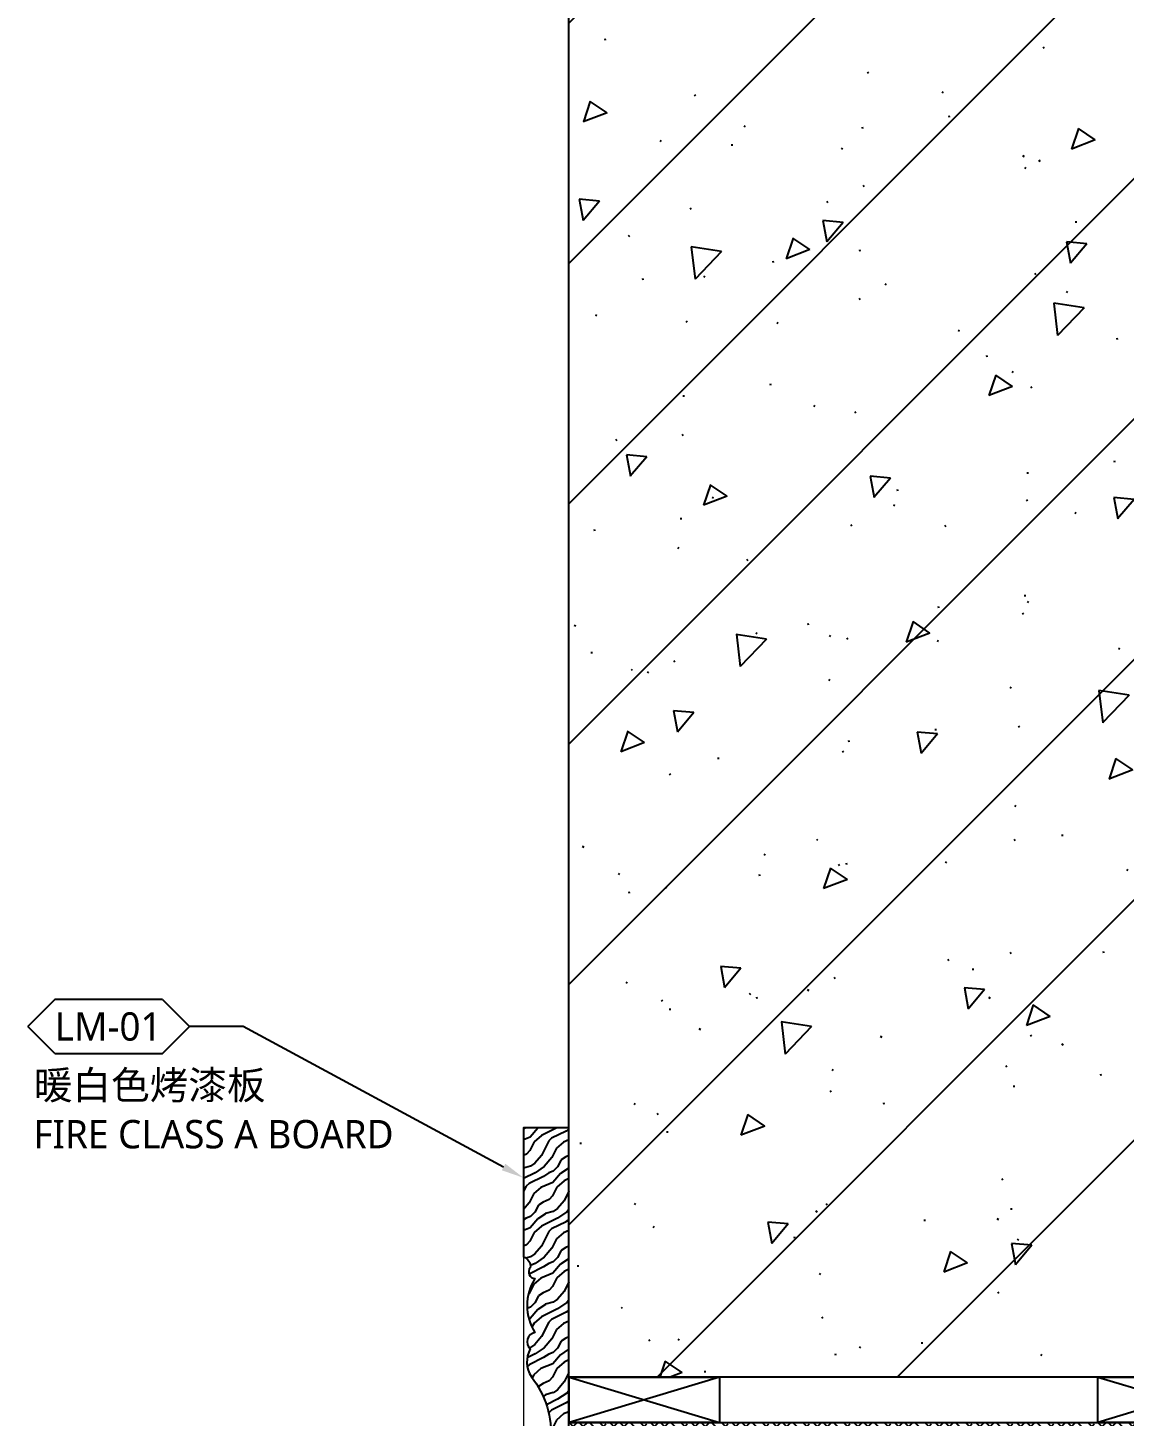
# Model space of a CAD drawing. Header units: millimetres. Extents: x -59920 to -20716, y 18887 to 47087.
# Drawn here: x -33002 to -32518, y 34971 to 35583 of the extents above; entities that cross this region are included whole.
import ezdxf
from ezdxf import colors
from ezdxf.entities.mleader import LeaderData, LeaderLine
from ezdxf.enums import TextEntityAlignment as Align
from ezdxf.math import Vec2, Vec3

# ---------------------------------------------------------------- set-up
doc = ezdxf.new("R2010")
doc.units = ezdxf.units.MM
doc.layers.add('_ACM-A-ANNO-DIMS @ 5', color=1, linetype='Continuous', lineweight=13)
doc.layers.add('_ACM-A-DETL-THIN', color=2, linetype='Continuous', lineweight=13)
for name, color, linetype in [('I-DETL-LW01', 1, 'Continuous'), ('I-DETL-LW02', 2, 'Continuous'), ('I-DETL-LW251', 251, 'Continuous'), ('PE-尺寸标注', 44, 'Continuous'), ('WALL TYPE$0$G-ANNO-NOTE-CH', 7, 'Continuous'), ('WALL TYPE$0$I-SECT-LW03', 3, 'Continuous')]:
    doc.layers.add(name, color=color, linetype=linetype)
doc.styles.add('WALL TYPE$0$Aecom Chinese', font='Microsoft YaHei.ttf')

# ---------------------------------------------------------------- blocks, each defined once
blk = doc.blocks.new('*U22')
h = blk.add_hatch()
h.set_pattern_fill('0-钢筋混凝土001-DOM', color=250, scale=15, pattern_type=2)
h.set_pattern_definition([(45, (-100, -884.6381845826982), (-53.03300858899107, 53.03300858899107), []), (49.99999999999999, (-100, -884.6381845826982), (107.589027390113, -9.412820247389266), [11.25, -123.75]), (355, (-100, -884.6381845826982), (-20.81270004195, 112.8288200550018), [9, -99]), (100.4514, (-91.034248, -885.422585582698), (86.77640725710323, 103.415931309143), [9.5610285, -105.1713168]), (46.18420000000001, (-100, -854.6381845826982), (160.0861572938467, -24.82785214935271), [16.875, -185.625]), (96.6356, (-86.65948825, -856.707180632698), (140.1994058323055, 146.1176806350663), [14.3415432, -157.75695]), (351.1842, (-100, -854.6381845826982), (140.1992917700441, 146.1177901387987), [13.5, -148.5]), (21, (-85, -862.1381845826982), (89.53605781776925, -60.39283359980082), [11.25, -123.75]), (326.0000000000001, (-85, -862.1381845826982), (36.49729978823726, 108.772506757028), [9, -99]), (71.4514, (-77.53866504999999, -867.1709254826983), (126.0333942872235, 48.37957450649286), [9.5610285, -105.1713168]), (37.50000000000001, (-100, -884.6381845826982), (1.8239782975936, 49.93407807469672), [0.75, -97.8, 0.75, -100.5, 0.75, -99.375]), (7.499999999999999, (-100, -884.6381845826982), (39.46043061632229, 59.16175678235403), [0.75, -57.3, 0.75, -95.55, 0.75, -37.875]), (327.5, (-133.45, -884.6381845826982), (80.07336542586135, -3.383230760156963), [0.75, -37.5, 0.75, -117, 0.75, -155.25]), (317.5, (-148.45, -884.6381845826982), (87.47792540135794, 15.01574734984766), [0.75, -48.75, 0.75, -77.69999999999999, 0.75, -110.25])])
h.paths.add_polyline_path([(12030.38563113172, -7843.882921062148), (12330.38563113172, -7843.882921062148), (12330.38563113172, -9344.244736480206), (12030.38563113172, -9344.244736480206)])
blk.add_lwpolyline([(12030.38563113172, -7843.882921062148), (12330.38563113172, -7843.882921062148), (12330.38563113172, -9344.244736480206), (12030.38563113172, -9344.244736480206)], close=True)
blk = doc.blocks.new('海龙_1215174788')
at = {"layer": 'I-DETL-LW01'}
for p, q in [((-54.99961099407665, 0), (54.99961099407665, -30.00060239396589)), ((-54.99961099407665, -30.00060239396589), (54.99961099407665, 0))]:
    blk.add_line(p, q, dxfattribs=at)
blk.add_lwpolyline([(54.99961099407665, -30.00060239396589), (-54.99961099407665, -30.00060239396589), (-54.99961099407665, 0), (54.99961099407665, 0), (54.99961099407665, -30.00060239396589)], close=True, dxfattribs=at)
blk = doc.blocks.new('K_18')
at = {"layer": 'I-DETL-LW01'}
for p, q in [((33.23561780365708, 0), (-33.23561780365708, -20)), ((-33.23561780365708, 0), (33.23561780365708, -20))]:
    blk.add_line(p, q, dxfattribs=at)
blk.add_lwpolyline([(-33.23561780365708, -20), (-33.23561780365708, 0), (33.23561780365708, 0), (33.23561780365708, -20), (-33.23561780365708, -20)], close=True, dxfattribs=at)
blk = doc.blocks.new('K_23')
at = {"layer": 'I-DETL-LW251'}
h = blk.add_hatch(dxfattribs=at)
h.set_pattern_fill('ANSI38', color=250, angle=-180)
h.set_pattern_definition([(224.9999999999999, (39382.28093701071, 12629.77147991466), (2.245064030267287, -2.24506403026729), []), (314.9999999999999, (39382.28093701071, 12629.77147991466), (6.735192090801863, -2.245064030267293), [7.9375, -4.7625])])
h.paths.add_polyline_path([(-49.99961099406937, -205.0415876618026), (-59.99961099406937, -205.0415876618026), (-59.99961099406937, -360.0013131033593), (-49.99961099406937, -360.0013131033593)])
h.paths.add_polyline_path([(-49.99961099406937, -20.00006513127482), (-59.99961099406937, -20.00006513127119), (-59.99961099406937, -205.0415876618026), (-49.99961099406937, -205.0415876618026)])
h = blk.add_hatch(dxfattribs=at)
h.set_pattern_fill('ANSI38', color=250, angle=-270.0000000000001)
h.set_pattern_definition([(134.9999999999999, (39382.28093701071, 12570.7273935948), (-2.24506403026729, -2.245064030267287), []), (224.9999999999999, (39382.28093701071, 12570.7273935948), (-2.245064030267292, -6.735192090801863), [7.9375, -4.7625])])
h.paths.add_polyline_path([(-49.99961099406937, -350.0011861415369), (59.99961099406937, -350.0011861415369), (59.99961099406937, -360.0011861415369), (-49.99961099406937, -360.0011861415369)])
at = {"layer": 'PE-尺寸标注'}
h = blk.add_hatch(dxfattribs=at)
h.set_pattern_fill('木纹面1', color=250, scale=5, angle=-270.0000000000001, style=0, pattern_type=2)
h.set_pattern_definition([(153.43494882, (-140730.9569070329, -13601.31806579485), (1.019987084581358e-09, 19.9999999776412), [4.62136835, -17.7393114]), (130.6012946499999, (-140748.2508732829, -13614.47510514485), (-1.801354211260634e-08, 19.99999998960277), [4.1580665, -88.037378]), (130.6012946499999, (-140768.2508732829, -13604.47510514485), (-1.801354211260634e-08, 19.99999998960277), [4.1580665, -88.037378]), (130.6012946499999, (-140788.2508732829, -13594.47510514485), (1.452602781483031e-08, 19.99999995163994), [4.1580665, -88.037378]), (153.43494882, (-140728.1620350329, -13611.46550179485), (1.019987084581358e-09, 19.9999999776412), [4.2370078, -18.12367195]), (140.1944289099999, (-140731.9517300329, -13609.57065429484), (-7.906845280639833e-10, 20.00000001048198), [2.2404905, -75.862006]), (140.1944289099999, (-140751.9517300329, -13599.57065429484), (-7.906845280639833e-10, 20.00000001048198), [2.2404905, -75.862006]), (140.1944289099999, (-140771.9517300329, -13589.57065429484), (-7.906845280639833e-10, 20.00000001048198), [2.2404905, -75.862006]), (111.8014094899999, (-140733.6729225329, -13608.13632724485), (2.658085606156288e-08, 19.99999999207265), [2.86871215, -50.9829359]), (123.69006753, (-140734.7383354829, -13605.47279484485), (1.246420043933127e-08, 20.00000002516126), [2.521813, -33.53369975]), (153.4349487999999, (-140736.1371856329, -13603.37451959484), (8.001303720482538e-09, 19.9999999776412), [3.3552885, -19.0053909]), (134.9999999999999, (-140739.1382472329, -13601.87398879484), (1.40896279729176e-14, 19.99999996643937), [2.7178182, -53.8507243]), (134.9999999999999, (-140759.1382472329, -13591.87398879484), (1.40896279729176e-14, 19.99999996643937), [2.7178182, -53.8507243]), (111.8014094899999, (-140741.0600348829, -13599.95220114485), (2.658085606156288e-08, 19.99999999207265), [2.19237, -51.65927799999999]), (153.4349487999999, (-140727.6998741829, -13617.94658224485), (8.001303720482538e-09, 19.9999999776412), [7.1895999, -15.1710799]), (140.1944289099999, (-140734.1304478329, -13614.73129539485), (-7.906845280639833e-10, 20.00000001048198), [4.573562, -73.5289349]), (140.1944289099999, (-140754.1304478329, -13604.73129539485), (-7.906845280639833e-10, 20.00000001048198), [4.573562, -73.5289349]), (140.1944289099999, (-140774.1304478329, -13594.73129539485), (-7.906845280639833e-10, 20.00000001048198), [4.573562, -73.5289349]), (123.69006753, (-140737.6439553829, -13611.80337244485), (1.246420043933127e-08, 20.00000002516126), [2.2405595, -33.8149534]), (105.9453958999999, (-140738.8867940829, -13609.93911439485), (1.449476101023982e-06, 19.99999999510854), [3.5624845, -69.23861445]), (123.69006753, (-140739.8654837829, -13606.51370029484), (1.246420043933127e-08, 20.00000002516126), [4.0929665, -31.9625462]), (140.1944289099999, (-140742.1358531329, -13603.10814629485), (-7.906845280639833e-10, 20.00000001048198), [5.197338, -72.905159]), (140.1944289099999, (-140762.1358531329, -13593.10814629485), (-7.906845280639833e-10, 20.00000001048198), [5.197338, -72.905159]), (140.1944288999999, (-140782.1358531329, -13583.10814629485), (2.699973234775094e-09, 20.00000001048198), [5.197338, -72.905159]), (111.8014094899999, (-140746.1285608829, -13599.78088644485), (2.658085606156288e-08, 19.99999999207265), [5.7145015, -48.137147]), (140.1944289099999, (-140735.0903845329, -13619.25132704485), (-7.906845280639833e-10, 20.00000001048198), [5.214066750000001, -72.88842999999999]), (140.1944289099999, (-140755.0903845329, -13609.25132704485), (-7.906845280639833e-10, 20.00000001048198), [5.214066750000001, -72.88842999999999]), (140.1944289099999, (-140775.0903845329, -13599.25132704485), (-7.906845280639833e-10, 20.00000001048198), [5.214066750000001, -72.88842999999999]), (123.69006753, (-140739.0959415329, -13615.91336284485), (1.246420043933127e-08, 20.00000002516126), [4.838075, -31.21743775]), (116.5650511799999, (-140741.7796227329, -13611.88784114485), (-1.019961125771446e-09, 19.9999999776412), [7.985959999999997, -81.45675899999996]), (116.5650511799999, (-140761.7796227329, -13601.88784114485), (-1.019961125771446e-09, 19.9999999776412), [7.985959999999997, -81.45675899999996]), (130.6012946499999, (-140745.3510710329, -13604.74496004485), (-1.801354211260634e-08, 19.99999998960277), [4.319301400000001, -87.87614315]), (130.6012946499999, (-140765.3510710329, -13594.74496004485), (-1.801354211260634e-08, 19.99999998960277), [4.319301400000001, -87.87614315]), (130.6012946499999, (-140785.3510710329, -13584.74496204485), (-1.801354211260634e-08, 19.99999998960277), [4.319301400000001, -87.87614315]), (123.69006753, (-140741.8742600829, -13617.91663754485), (1.246420043933127e-08, 20.00000002516126), [2.73579165, -33.31972211]), (116.5650512, (-140743.3918042329, -13615.64032129484), (-8.001275541226578e-09, 19.9999999776412), [7.1580762, -82.28464299999999]), (116.5650512, (-140763.3918042329, -13605.64032129484), (8.144144213551995e-08, 20.00000002236256), [7.1580762, -82.28464299999999]), (130.6012946499999, (-140746.5929930329, -13609.23794329485), (-1.801354211260634e-08, 19.99999998960277), [1.700823, -90.49462155]), (130.6012946499999, (-140766.5929930329, -13599.23794329485), (-1.801354211260634e-08, 19.99999998960277), [1.700823, -90.49462155]), (130.6012946499999, (-140786.5929930329, -13589.23794354485), (-1.801354211260634e-08, 19.99999998960277), [1.700823, -90.49462155])])
edge = h.paths.add_edge_path()
edge.add_line((-64.99929409782635, -20.00000415857539), (59.99961099406937, -20.00076633012395))
edge.add_line((59.99961099406937, -20.00076633012395), (59.99961099406937, -20.00071889169521))
edge.add_line((59.99961099406937, -20.00071889169521), (79.99961099406937, -20.00071889169521))
edge.add_line((79.99961099406937, -20.00071889169521), (79.99961099406937, -0.0003475956036709249))
edge.add_line((79.99961099406937, -0.0003475956036709249), (22.99266950390302, 0))
edge.add_arc((18.90004016370596, 1.191914957460124), 4.262660692813703, 260.8860795513985, 343.76261671660507, ccw=False)
edge.add_arc((16.33341725330067, -5.19172697269249), 2.882226526264948, 48.9864228318743, 176.7599828102842)
edge.add_arc((1.533748628949289, -24.25924164853049), 22.62618195593916, 58.20282594837643, 121.7946807328175)
edge.add_arc((-14.43534059264933, -5.697305995157547), 4.102787472596424, 9.384517183733337, 139.2342967435761)
edge.add_arc((-23.32189807837483, -13.27361302254209), 11.77156623235295, 60.5974443880997, 123.6714147726792)
edge.add_arc((-55.10303494558096, 28.82980278526977), 41.00637843885687, 265.8404237483068, 308.01522969566713, ccw=False)
edge.add_arc((-60.96015037058883, -13.1506755273813), 3.079146203876887, 20.57501200559602, 178.5813449604336)
edge.add_line((-64.03835276034079, -13.07444303709781), (-66.42360665739398, -13.07419584452873))
edge.add_arc((-70.88955782196331, -11.40831567202333), 4.766537165853721, 280.7645598544666, 339.54357924384215, ccw=False)
edge.add_line((-69.99929409782635, -16.09097592608305), (-69.99929409782635, -29.99997367143988))
edge.add_line((-69.99929409782635, -29.99997367143988), (-64.99929409782635, -29.99997367143988))
edge.add_line((-64.99929409782635, -29.99997367143988), (-64.99929409782635, -19.99997367143988))
h = blk.add_hatch(dxfattribs=at)
h.set_pattern_fill('木纹面1', color=250, scale=5, angle=-270.0000000000001, style=0, pattern_type=2)
h.set_pattern_definition([(153.43494882, (39381.41441451071, 12647.70474116466), (1.01998432603116e-09, 19.9999999776412), [4.62136835, -17.7393114]), (130.6012946499999, (39364.12044826074, 12634.54770181465), (-1.801354487115654e-08, 19.99999998960277), [4.1580665, -88.037378]), (130.6012946499999, (39344.12044826074, 12644.54770181465), (-1.801354487115654e-08, 19.99999998960277), [4.1580665, -88.037378]), (130.6012946499999, (39324.12044826074, 12654.54770181465), (1.452602505628012e-08, 19.99999995163994), [4.1580665, -88.037378]), (153.43494882, (39384.20928651071, 12637.55730516466), (1.01998432603116e-09, 19.9999999776412), [4.2370078, -18.12367195]), (140.1944289099999, (39380.41959151073, 12639.45215266468), (-7.90687286614186e-10, 20.00000001048198), [2.2404905, -75.862006]), (140.1944289099999, (39360.41959151073, 12649.45215266468), (-7.90687286614186e-10, 20.00000001048198), [2.2404905, -75.862006]), (140.1944289099999, (39340.41959151073, 12659.45215266468), (-7.90687286614186e-10, 20.00000001048198), [2.2404905, -75.862006]), (111.8014094899999, (39378.69839901073, 12640.88647971468), (2.658085330301268e-08, 19.99999999207265), [2.86871215, -50.9829359]), (123.6900675299999, (39377.63298606072, 12643.55001211466), (1.246419768078106e-08, 20.00000002516126), [2.521813, -33.53369975]), (153.4349487999999, (39376.23413591072, 12645.64828736466), (8.001300961932341e-09, 19.9999999776412), [3.355288499999994, -19.00539089999995]), (134.9999999999999, (39373.23307431073, 12647.14881816468), (1.133107777628205e-14, 19.99999996643937), [2.7178182, -53.8507243]), (134.9999999999999, (39353.23307431073, 12657.14881816468), (1.133107777628205e-14, 19.99999996643937), [2.7178182, -53.8507243]), (111.8014094899999, (39371.31128666073, 12649.07060581466), (2.658085330301268e-08, 19.99999999207265), [2.19237, -51.65927799999999]), (153.4349487999999, (39384.67144736071, 12631.07622471466), (8.001300961932341e-09, 19.9999999776412), [7.189599899999988, -15.17107989999997]), (140.1944289099999, (39378.24087371072, 12634.29151156466), (-7.90687286614186e-10, 20.00000001048198), [4.573562, -73.5289349]), (140.1944289099999, (39358.24087371072, 12644.29151156466), (-7.90687286614186e-10, 20.00000001048198), [4.573562, -73.5289349]), (140.1944289099999, (39338.24087371072, 12654.29151156466), (-7.90687286614186e-10, 20.00000001048198), [4.573562, -73.5289349]), (123.6900675299999, (39374.72736616072, 12637.21943451467), (1.246419768078106e-08, 20.00000002516126), [2.2405595, -33.8149534]), (105.9453958999999, (39373.48452746071, 12639.08369256466), (1.449476098265431e-06, 19.99999999510854), [3.5624845, -69.23861445]), (123.6900675299999, (39372.50583776072, 12642.50910666465), (1.246419768078106e-08, 20.00000002516126), [4.0929665, -31.9625462]), (140.1944289099999, (39370.23546841071, 12645.91466066465), (-7.90687286614186e-10, 20.00000001048198), [5.197338, -72.905159]), (140.1944289099999, (39350.23546841071, 12655.91466066465), (-7.90687286614186e-10, 20.00000001048198), [5.197338, -72.905159]), (140.1944288999999, (39330.23546841071, 12665.91466066465), (2.699970476224892e-09, 20.00000001048198), [5.197338, -72.905159]), (111.8014094899999, (39366.24276066071, 12649.24192051467), (2.658085330301268e-08, 19.99999999207265), [5.7145015, -48.137147]), (140.1944289099999, (39377.28093701071, 12629.77147991466), (-7.90687286614186e-10, 20.00000001048198), [5.214066750000001, -72.88842999999999]), (140.1944289099999, (39357.28093701071, 12639.77147991466), (-7.90687286614186e-10, 20.00000001048198), [5.214066750000001, -72.88842999999999]), (140.1944289099999, (39337.28093701071, 12649.77147991466), (-7.90687286614186e-10, 20.00000001048198), [5.214066750000001, -72.88842999999999]), (123.6900675299999, (39373.27538001072, 12633.10944411467), (1.246419768078106e-08, 20.00000002516126), [4.838075, -31.21743775]), (116.5650511799999, (39370.59169881072, 12637.13496581468), (-1.019963884321644e-09, 19.9999999776412), [7.985959999999984, -81.45675899999976]), (116.5650511799999, (39350.59169881072, 12647.13496581468), (-1.019963884321644e-09, 19.9999999776412), [7.985959999999984, -81.45675899999976]), (130.6012946499999, (39367.02025051072, 12644.27784691469), (-1.801354487115654e-08, 19.99999998960277), [4.319301400000001, -87.87614315]), (130.6012946499999, (39347.02025051072, 12654.27784691469), (-1.801354487115654e-08, 19.99999998960277), [4.319301400000001, -87.87614315]), (130.6012946499999, (39327.02025051072, 12664.27784491467), (-1.801354487115654e-08, 19.99999998960277), [4.319301400000001, -87.87614315]), (123.6900675299999, (39370.49706146074, 12631.10616941468), (1.246419768078106e-08, 20.00000002516126), [2.73579165, -33.31972211]), (116.5650511999999, (39368.97951731074, 12633.38248566465), (-8.001278299776775e-09, 19.9999999776412), [7.158076199999985, -82.28464299999975]), (116.5650511999999, (39348.97951731074, 12643.38248566465), (8.144143937696974e-08, 20.00000002236256), [7.158076199999985, -82.28464299999975]), (130.6012946499999, (39365.77832851073, 12639.78486366468), (-1.801354487115654e-08, 19.99999998960277), [1.700823, -90.49462155]), (130.6012946499999, (39345.77832851073, 12649.78486366468), (-1.801354487115654e-08, 19.99999998960277), [1.700823, -90.49462155]), (130.6012946499999, (39325.77832851073, 12659.78486341468), (-1.801354487115654e-08, 19.99999998960277), [1.700823, -90.49462155])])
h.paths.add_polyline_path([(-59.99961099406937, -205.0415876618026), (-79.99961099406937, -205.0415876618026), (-79.99961099406937, -369.8874311849904), (-69.99961099406937, -369.8874311849904), (-69.99961099406937, -350.0014350499514), (-64.99929409782635, -350.0014350499514), (-64.99929409782635, -360.0014045628159), (-59.99961099406937, -360.0013740776303)])
h.paths.add_polyline_path([(-69.99961099406937, -20.11343685374413), (-79.99961099406937, -20.11343685374595), (-79.99961099406937, -205.0415876618026), (-59.99961099406937, -205.0415876618026), (-59.99961099406937, -10.11711762324194), (-64.99929409782635, -10.11708713802727), (-64.99929409782635, -20.11705665089175), (-69.99961099406937, -20.11705665089175)])
h = blk.add_hatch(dxfattribs=at)
h.set_pattern_fill('木纹面1', color=250, scale=5, angle=-270.0000000000001, style=0, pattern_type=2)
h.set_pattern_definition([(153.43494882, (39381.41441451071, 12588.6606548448), (1.01998432603116e-09, 19.9999999776412), [4.62136835, -17.7393114]), (130.6012946499999, (39364.12044826074, 12575.50361549479), (-1.801354487115654e-08, 19.99999998960277), [4.1580665, -88.037378]), (130.6012946499999, (39344.12044826074, 12585.50361549479), (-1.801354487115654e-08, 19.99999998960277), [4.1580665, -88.037378]), (130.6012946499999, (39324.12044826074, 12595.50361549479), (1.452602505628012e-08, 19.99999995163994), [4.1580665, -88.037378]), (153.43494882, (39384.20928651071, 12578.5132188448), (1.01998432603116e-09, 19.9999999776412), [4.2370078, -18.12367195]), (140.1944289099999, (39380.41959151073, 12580.40806634482), (-7.90687286614186e-10, 20.00000001048198), [2.2404905, -75.862006]), (140.1944289099999, (39360.41959151073, 12590.40806634482), (-7.90687286614186e-10, 20.00000001048198), [2.2404905, -75.862006]), (140.1944289099999, (39340.41959151073, 12600.40806634482), (-7.90687286614186e-10, 20.00000001048198), [2.2404905, -75.862006]), (111.8014094899999, (39378.69839901073, 12581.84239339482), (2.658085330301268e-08, 19.99999999207265), [2.86871215, -50.9829359]), (123.6900675299999, (39377.63298606072, 12584.5059257948), (1.246419768078106e-08, 20.00000002516126), [2.521813, -33.53369975]), (153.4349487999999, (39376.23413591072, 12586.6042010448), (8.001300961932341e-09, 19.9999999776412), [3.355288499999993, -19.00539089999995]), (134.9999999999999, (39373.23307431073, 12588.10473184482), (1.133107777628205e-14, 19.99999996643937), [2.7178182, -53.8507243]), (134.9999999999999, (39353.23307431073, 12598.10473184482), (1.133107777628205e-14, 19.99999996643937), [2.7178182, -53.8507243]), (111.8014094899999, (39371.31128666073, 12590.0265194948), (2.658085330301268e-08, 19.99999999207265), [2.19237, -51.65927799999999]), (153.4349487999999, (39384.67144736071, 12572.0321383948), (8.001300961932341e-09, 19.9999999776412), [7.189599899999987, -15.17107989999997]), (140.1944289099999, (39378.24087371072, 12575.2474252448), (-7.90687286614186e-10, 20.00000001048198), [4.573562, -73.5289349]), (140.1944289099999, (39358.24087371072, 12585.2474252448), (-7.90687286614186e-10, 20.00000001048198), [4.573562, -73.5289349]), (140.1944289099999, (39338.24087371072, 12595.2474252448), (-7.90687286614186e-10, 20.00000001048198), [4.573562, -73.5289349]), (123.6900675299999, (39374.72736616072, 12578.17534819481), (1.246419768078106e-08, 20.00000002516126), [2.2405595, -33.8149534]), (105.9453958999999, (39373.48452746071, 12580.0396062448), (1.449476098265431e-06, 19.99999999510854), [3.5624845, -69.23861445]), (123.6900675299999, (39372.50583776072, 12583.46502034479), (1.246419768078106e-08, 20.00000002516126), [4.0929665, -31.9625462]), (140.1944289099999, (39370.23546841071, 12586.87057434479), (-7.90687286614186e-10, 20.00000001048198), [5.197338, -72.905159]), (140.1944289099999, (39350.23546841071, 12596.87057434479), (-7.90687286614186e-10, 20.00000001048198), [5.197338, -72.905159]), (140.1944288999999, (39330.23546841071, 12606.87057434479), (2.699970476224892e-09, 20.00000001048198), [5.197338, -72.905159]), (111.8014094899999, (39366.24276066071, 12590.19783419481), (2.658085330301268e-08, 19.99999999207265), [5.7145015, -48.137147]), (140.1944289099999, (39377.28093701071, 12570.7273935948), (-7.90687286614186e-10, 20.00000001048198), [5.214066750000001, -72.88842999999999]), (140.1944289099999, (39357.28093701071, 12580.7273935948), (-7.90687286614186e-10, 20.00000001048198), [5.214066750000001, -72.88842999999999]), (140.1944289099999, (39337.28093701071, 12590.7273935948), (-7.90687286614186e-10, 20.00000001048198), [5.214066750000001, -72.88842999999999]), (123.6900675299999, (39373.27538001072, 12574.06535779481), (1.246419768078106e-08, 20.00000002516126), [4.838075, -31.21743775]), (116.5650511799999, (39370.59169881072, 12578.09087949482), (-1.019963884321644e-09, 19.9999999776412), [7.985959999999984, -81.45675899999975]), (116.5650511799999, (39350.59169881072, 12588.09087949482), (-1.019963884321644e-09, 19.9999999776412), [7.985959999999984, -81.45675899999975]), (130.6012946499999, (39367.02025051072, 12585.23376059483), (-1.801354487115654e-08, 19.99999998960277), [4.319301400000001, -87.87614315]), (130.6012946499999, (39347.02025051072, 12595.23376059483), (-1.801354487115654e-08, 19.99999998960277), [4.319301400000001, -87.87614315]), (130.6012946499999, (39327.02025051072, 12605.23375859481), (-1.801354487115654e-08, 19.99999998960277), [4.319301400000001, -87.87614315]), (123.6900675299999, (39370.49706146074, 12572.06208309482), (1.246419768078106e-08, 20.00000002516126), [2.73579165, -33.31972211]), (116.5650511999999, (39368.97951731074, 12574.33839934479), (-8.001278299776775e-09, 19.9999999776412), [7.158076199999984, -82.28464299999973]), (116.5650511999999, (39348.97951731074, 12584.33839934479), (8.144143937696974e-08, 20.00000002236256), [7.158076199999984, -82.28464299999973]), (130.6012946499999, (39365.77832851073, 12580.74077734482), (-1.801354487115654e-08, 19.99999998960277), [1.700823, -90.49462155]), (130.6012946499999, (39345.77832851073, 12590.74077734482), (-1.801354487115654e-08, 19.99999998960277), [1.700823, -90.49462155]), (130.6012946499999, (39325.77832851073, 12600.74077709482), (-1.801354487115654e-08, 19.99999998960277), [1.700823, -90.49462155])])
edge = h.paths.add_edge_path()
edge.add_line((-64.99929409782635, -360.0014045628159), (59.99961099409848, -360.0006423912964))
edge.add_line((59.99961099406937, -360.0006423912964), (59.99961098009953, -346.8006141457554))
edge.add_line((59.99961098009953, -346.8006141457554), (79.99961098009953, -346.8006141457554))
edge.add_line((79.99961098009953, -346.8006141457554), (79.99961099406937, -390.0005204431618))
edge.add_line((79.99961099406937, -390.0005204431327), (22.99266950390302, -390.0008680387073))
edge.add_arc((18.90004016368766, -391.1927829961896), 4.26266069283691, 16.23738328341174, 99.11392044857686)
edge.add_arc((16.33341725330683, -384.8091410660672), 2.882226526242083, -176.75998281044554, -48.98642283168931, ccw=False)
edge.add_arc((1.533748628979083, -365.7416263901941), 22.62618195595252, -121.79468073288939, -58.20282594844832, ccw=False)
edge.add_arc((-14.43534059263766, -384.3035620435512), 4.102787472591847, -139.2342967435656, -9.384517183722778, ccw=False)
edge.add_arc((-23.32189807840041, -376.7272550161833), 11.77156623234879, -123.67141477255342, -60.59744438795548, ccw=False)
edge.add_arc((-55.10303494561231, -418.8306708240088), 41.00637843887245, 51.98477030427818, 94.15957625164516)
edge.add_arc((-60.96015037060715, -376.8501925113342), 3.079146203872422, -178.58134496031198, -20.575012005464203, ccw=False)
edge.add_line((-64.03835276034079, -376.9264250016095), (-66.42360665739398, -376.9266721941785))
edge.add_arc((-70.88955782196717, -378.592552366692), 4.766537165873779, 20.45642075617084, 79.23544014562434)
edge.add_line((-69.99929409782635, -373.9098921126242), (-69.99929409782635, -350.0014350499514))
edge.add_line((-69.99929409782635, -350.0014350499514), (-64.99929409782635, -350.0014350499514))
edge.add_line((-64.99929409782635, -350.0014350499514), (-64.99929409782635, -360.0014350499514))
at = {"layer": 'I-DETL-LW01'}
for points in [[(-59.99961099406937, -205.0415876618026), (-59.99955002329079, -20.000065131273), (-49.99955002329079, -20.000065131273), (-49.99961099406937, -205.0415876618026)], [(-49.99961099406937, -205.0415876618026), (-49.99961099406937, -360.0013131033593), (-59.99961099406937, -360.0013131033593), (-59.99961099406937, -205.0415876618026)]]:
    blk.add_lwpolyline(points, dxfattribs=at)
blk.add_lwpolyline([(-49.99961099406937, -350.0011861415369), (59.99961099406937, -350.0011861415369), (59.99961099406937, -360.0011861415369), (-49.99961099406937, -360.0011861415369)], close=True, dxfattribs=at)
at = {"layer": 'I-DETL-LW02'}
for points in [[(-64.99929409782635, -20.00000415857539), (59.99961099406937, -20.00076633012395), (59.99961099406937, -20.00071889169521), (79.99961099406937, -20.00071889169521), (79.99961099406937, -0.0003475956036709249), (22.99266950390302, 0, -0.3782502001718009), (18.2248433958448, -3.016931144113187, 0.6234963798739479), (13.45579787058523, -5.02882689004764, 0.2848190696675714), (-10.3874637586996, -5.028308100940194, 0.6361491608280843), (-17.54273459775141, -3.018319705093745, 0.2823776289364123), (-29.84839920126251, -3.476952639757656, -0.1861280918310402), (-58.07741399548831, -12.06856077536941, 0.8243827968840718), (-64.03835276034079, -13.07444303709781), (-66.42360665739398, -13.07419584452873, -0.2622472454661371), (-69.99929409782635, -16.09097592608305), (-69.99929409782635, -29.99997367143988), (-64.99929409782635, -29.99997367143988), (-64.99929409782635, -19.99997367143988)], [(-64.99929409782635, -360.0014045628159), (59.99961099406937, -360.0006423912964), (59.99961098009953, -346.8006141457554), (79.99961098009953, -346.8006141457554), (79.99961099406937, -390.0005204431327), (22.99266950390302, -390.0008680387364, 0.3782502001718009), (18.2248433958448, -386.9839368946232, -0.6234963798739479), (13.45579787058523, -384.9720411486887, -0.2848190696675714), (-10.3874637586996, -384.9725599377671, -0.6361491608280843), (-17.54273459775141, -386.9825483336135, -0.2823776289364123), (-29.84839920126251, -386.5239153989787, 0.1861280918310402), (-58.07741399548831, -377.9323072633379, -0.8243827968840718), (-64.03835276034079, -376.9264250016095), (-66.42360665739398, -376.9266721942076, 0.2622472454661371), (-69.99929409782635, -373.9098921126242), (-69.99929409782635, -350.0014350499514), (-64.99929409782635, -350.0014350499514), (-64.99929409782635, -360.0014350499514)]]:
    blk.add_lwpolyline(points, format="xyb", dxfattribs=at)
for points in [[(-79.99961099406937, -205.0415876618026), (-79.99961099406937, -20.11343685374595), (-69.99961099406937, -20.11343685374595), (-69.99961099406937, -29.99997367143988), (-64.99929409782635, -29.99997367143988), (-64.99929409782635, -20.00000415857539), (-59.99961099406937, -20.00003464379006), (-59.99961099406937, -205.0415876618026)], [(-59.99961099406937, -205.0415876618026), (-59.99961099406937, -360.0013740776303), (-64.99929409782635, -360.0014045628159), (-64.99929409782635, -350.0014350499514), (-69.99961099406937, -350.0014350499514), (-69.99961099406937, -369.8874311849904), (-79.99961099406937, -369.8874311849904), (-79.99961099406937, -205.0415876618026)]]:
    blk.add_lwpolyline(points, dxfattribs=at)
at = {"rotation": 270}
for p in [(-29.99961099406937, -53.35292336297789), (-29.99961099406937, -286.7649659439012)]:
    blk.add_blockref('K_18', p, dxfattribs=at)
at = {"layer": 'I-DETL-LW01', "xscale": -1}
blk.add_blockref('海龙_1215174788', (5, -320.0005837475728), dxfattribs=at)
blk = doc.blocks.new('WHA12202707')
at = {"transparency": 16777216}
for p, q in [((2.381249999995816, 2.381249999998545), (0, 0)), ((11.90624999998818, 2.381249999998545), (2.381249999995816, 2.381249999998545)), ((11.90624999998818, 2.381249999998545), (14.28749999998399, 0)), ((2.381249999995816, -2.381249999994907), (0, 0)), ((11.90624999998818, -2.381249999994907), (14.28749999998399, 0)), ((2.381249999995816, -2.381249999994907), (11.90624999998818, -2.381249999994907))]:
    blk.add_line(p, q, dxfattribs=at)
at = {"transparency": 16777216, "style": 'WALL TYPE$0$Aecom Chinese'}
blk.add_attdef('英文2', (0.4915142908575945, -14.58335883787367), '', height=2.5, dxfattribs=at)
at = {"layer": 'WALL TYPE$0$G-ANNO-NOTE-CH', "transparency": 16777216, "style": 'WALL TYPE$0$Aecom Chinese'}
blk.add_attdef('编号', text='', height=2.5, dxfattribs=at).set_placement((7.100982051833853, 0), align=Align.MIDDLE)
for tag, p in [('中文', (0.5380008727915992, -5.178695852169766)), ('英文', (0.4915142908830603, -9.507158057298511))]:
    blk.add_attdef(tag, text='', height=2.5, dxfattribs=at).set_placement(p, align=Align.MIDDLE_LEFT)

msp = doc.modelspace()

# ---------------------------------------------------------------- linework, layer by layer
at = {"layer": '_ACM-A-DETL-THIN', "color": 8}
msp.add_lwpolyline([(-32783.19034791978, 35041.06008133598), (-32783.19034791978, 31513.42524075767)], dxfattribs=at)

# ---------------------------------------------------------------- block references
at = {"rotation": 90.00000000000001}
msp.add_blockref('K_23', (-32783.19052078924, 35018.06381434758), dxfattribs=at)
at = {"layer": 'WALL TYPE$0$I-SECT-LW03', "rotation": 180}
msp.add_blockref('*U22', (-20432.80436921438, 27144.18050427951), dxfattribs=at)

# ---------------------------------------------------------------- leaders
at = {"layer": '_ACM-A-ANNO-DIMS @ 5'}
ml = msp.add_multileader_block('Standard', dxfattribs=at)
ml.set_content('WHA12202707', color=256, scale=5)
ml.set_attribute('编号', 'LM-01', width=0)
ml.set_attribute('中文', '暖白色烤漆板', width=0)
ml.set_attribute('英文', 'FIRE CLASS A BOARD', width=0)
ml.set_attribute('英文2', '', width=0)
ml.set_leader_properties(color=2)
ml.build(insert=Vec2(0, 0))
ml.multileader.update_dxf_attribs({"text_right_attachment_type": 6, "dogleg_length": 0.36, "arrow_head_size": 10, "scale": 5})
ctx = ml.context
ctx.base_point, ctx.scale, ctx.char_height, ctx.arrow_head_size, ctx.landing_gap_size, ctx.plane_origin = Vec3(-33002.06560860068, 35142.76370670238), 5, 375, 10, 0.45, Vec3(-30393.53039563696, 31001.2134528296)
ctx.right_attachment = 6
notes = []
notes.append((ctx, [(1, (1, 1, 0), (-32906.92667009915, 35142.76370670238), (-1, 0), 23.70143850159529, [(0, [(-32783.19030778002, 35075.99076944114)], 0, [])])]))
ctx.block.insert = Vec3(-33002.06560860067, 35142.76370670237)
for ctx, leaders in notes:
    for number, flags, end, landing, length, lines in leaders:
        leader = LeaderData()
        leader.index, (leader.has_last_leader_line, leader.has_dogleg_vector, leader.attachment_direction) = number, flags
        leader.last_leader_point, leader.dogleg_vector, leader.dogleg_length = Vec3(end), Vec3(landing), length
        for number, points, colour, breaks in lines:
            line = LeaderLine()
            line.index, line.vertices, line.color, line.breaks = number, Vec3.list(points), colors.encode_raw_color(colour), breaks
            leader.lines.append(line)
        ctx.leaders.append(leader)

doc.saveas('drawing.dxf')
